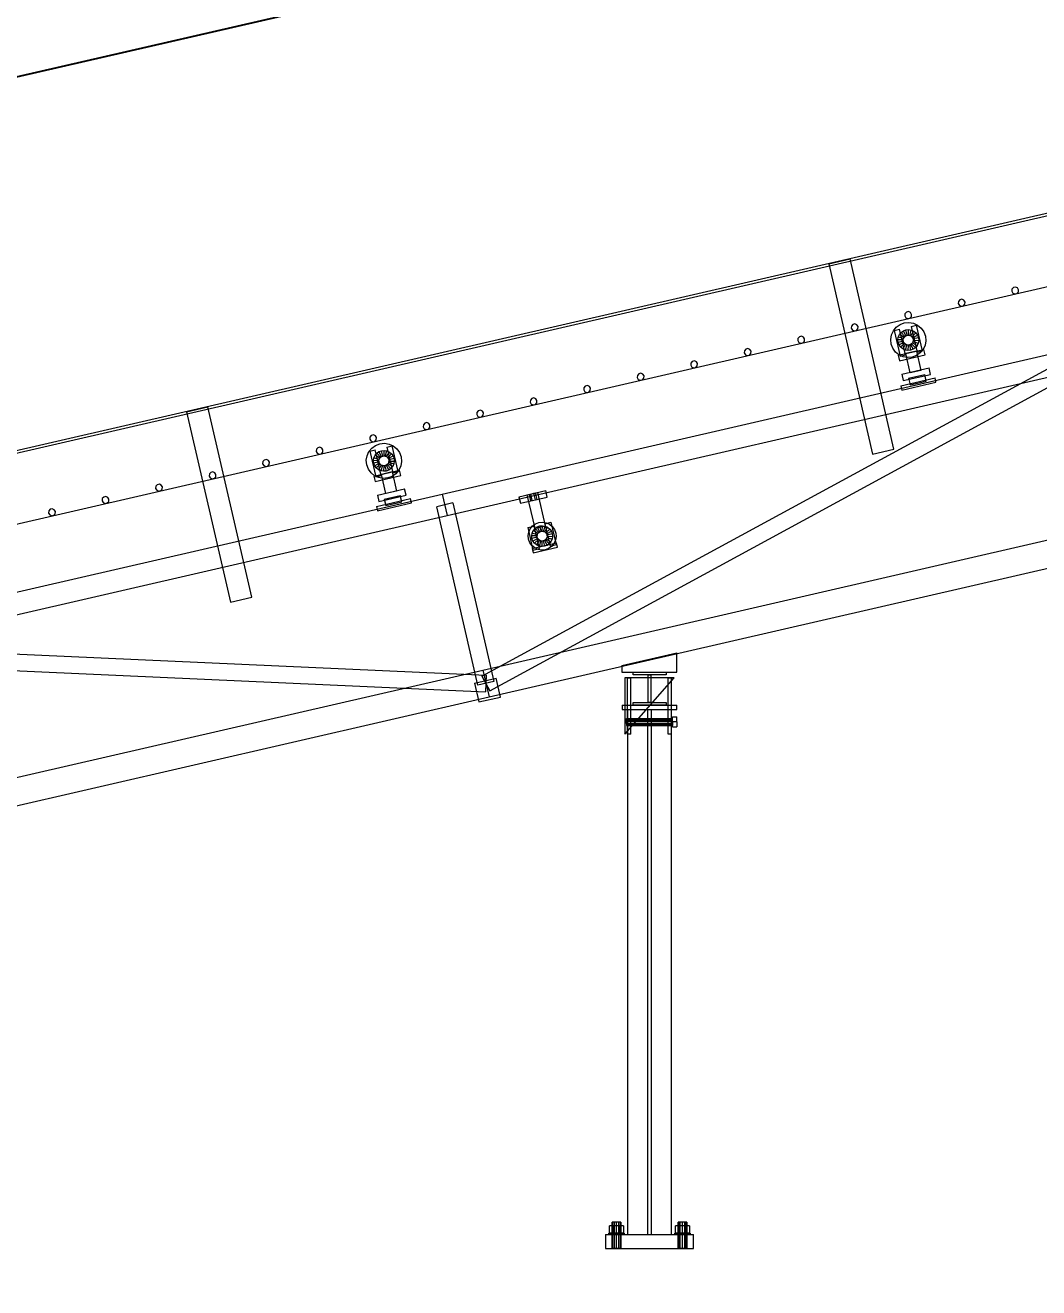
# Model space of a CAD drawing. Header units: millimetres. Extents: x -1970 to 59977, y -50268 to 6837.
# Drawn here: x 29023 to 30869, y -72 to 2229 of the extents above; entities that cross this region are included whole.
import ezdxf

# ---------------------------------------------------------------- set-up
doc = ezdxf.new("R2010")
doc.units = ezdxf.units.MM
doc.layers.add('COTAS_P', color=1, linetype='Continuous', lineweight=0)
doc.layers.add('lateral_C03', color=7, linetype='Continuous', lineweight=0)
doc.dimstyles.new('R19_100', dxfattribs={"dimtxt": 250, "dimasz": 150, "dimexe": 150, "dimexo": 80, "dimgap": 100, "dimtad": 1, "dimtih": 1, "dimtoh": 1, "dimdsep": 46, "dimcen": 0.09, "dimadec": 0, "dimazin": 0, "dimtfac": 1, "dimtdec": 4, "dimtofl": 0, "dimtmove": 0, "dimatfit": 3, "dimfxl": 1, "dimtolj": 1, "dimtzin": 0, "dimarcsym": 0})

# ---------------------------------------------------------------- blocks, each defined once
blk = doc.blocks.new('*D9')
at = {"layer": 'COTAS_P', "color": 0, "lineweight": -2, "transparency": 16777216}
for p, q in [((38921.3, 3578), (38703.4, 4523.2)), ((27384.7, 1760.7), (38591, 4343.3)), ((27422.7, 928), (27204.9, 1873.2))]:
    blk.add_line(p, q, dxfattribs=at)
at = {"layer": 'COTAS_P', "color": 0, "transparency": 16777216}
for points in [[(38585.4, 4367.7), (38596.6, 4319), (38737.1, 4377)], [(27379.1, 1785.1), (27390.3, 1736.3), (27238.5, 1727)]]:
    blk.add_solid(points, dxfattribs=at)
at = {"layer": 'Defpoints', "color": 0, "transparency": 16777216}
for p in [(38737.1, 4377), (38939.3, 3500), (27440.7, 850)]:
    blk.add_point(p, dxfattribs=at)
blk = doc.blocks.new('*D24')
at = {"layer": 'COTAS_P', "color": 0, "lineweight": -2, "transparency": 16777216}
for p, q in [((112.7, -80), (112.7, -2650)), ((59977.3, -80), (59977.3, -2650)), ((262.7, -2500), (59827.3, -2500))]:
    blk.add_line(p, q, dxfattribs=at)
at = {"layer": 'COTAS_P', "color": 0, "transparency": 16777216}
for points in [[(262.7, -2475), (262.7, -2525), (112.7, -2500)], [(59827.3, -2475), (59827.3, -2525), (59977.3, -2500)]]:
    blk.add_solid(points, dxfattribs=at)
at = {"layer": 'Defpoints', "color": 0, "transparency": 16777216}
for p in [(112.7, 0), (59977.3, 0), (59977.3, -2500)]:
    blk.add_point(p, dxfattribs=at)

msp = doc.modelspace()

# ---------------------------------------------------------------- linework, layer by layer
at = {"layer": 'lateral_C03'}
for p, q in [((38691.362, 3685.056), (27582.557, 1124.887)), ((27583.456, 1120.989), (38692.26, 3681.159)), ((27611.752, 998.208), (38720.557, 3558.377)), ((30486.438, 1794.124), (30525.416, 1803.107)), ((30605.365, 1456.201), (30525.416, 1803.107)), ((30486.438, 1794.124), (30566.387, 1447.218)), ((30822.764, 1750.941), (30820.188, 1747.981)), ((30826.589, 1751.823), (30822.764, 1750.941)), ((30830.201, 1750.288), (30826.589, 1751.823)), ((30832.221, 1746.923), (30830.201, 1750.288)), ((30722.743, 1725.523), (30722.399, 1721.613)), ((30725.319, 1728.484), (30722.743, 1725.523)), ((30729.143, 1729.365), (30725.319, 1728.484)), ((30732.755, 1727.83), (30729.143, 1729.365)), ((30734.775, 1724.466), (30732.755, 1727.83)), ((30820.188, 1747.981), (30819.845, 1744.071)), ((30819.845, 1744.071), (30821.865, 1740.706)), ((30821.865, 1740.706), (30825.477, 1739.172)), ((30825.477, 1739.172), (30829.301, 1740.053)), ((30829.301, 1740.053), (30831.877, 1743.014)), ((30831.877, 1743.014), (30832.221, 1746.923)), ((30625.297, 1703.065), (30624.954, 1699.156)), ((30627.873, 1706.026), (30625.297, 1703.065)), ((30631.697, 1706.908), (30627.873, 1706.026)), ((30635.309, 1705.373), (30631.697, 1706.908)), ((30637.329, 1702.008), (30635.309, 1705.373)), ((30722.399, 1721.613), (30724.419, 1718.249)), ((30724.419, 1718.249), (30728.031, 1716.714)), ((30728.031, 1716.714), (30731.855, 1717.595)), ((30731.855, 1717.595), (30734.431, 1720.556)), ((30734.431, 1720.556), (30734.775, 1724.466)), ((30527.852, 1680.608), (30527.508, 1676.698)), ((30530.427, 1683.569), (30527.852, 1680.608)), ((30534.252, 1684.45), (30530.427, 1683.569)), ((30537.864, 1682.915), (30534.252, 1684.45)), ((30539.884, 1679.55), (30537.864, 1682.915)), ((30539.54, 1675.641), (30539.884, 1679.55)), ((30609.542, 1678.531), (30616.345, 1683.379)), ((30616.345, 1683.379), (30624.17, 1686.302)), ((30624.17, 1686.302), (30632.486, 1687.099)), ((30624.954, 1699.156), (30626.974, 1695.791)), ((30626.974, 1695.791), (30630.586, 1694.256)), ((30630.586, 1694.256), (30634.41, 1695.138)), ((30632.486, 1687.099), (30640.725, 1685.717)), ((30634.41, 1695.138), (30636.986, 1698.098)), ((30636.911, 1680.002), (30646.655, 1682.248)), ((30636.911, 1680.002), (30647.69, 1633.228)), ((30636.986, 1698.098), (30637.329, 1702.008)), ((30640.725, 1685.717), (30648.325, 1682.25)), ((30657.435, 1635.474), (30646.655, 1682.248)), ((30648.325, 1682.25), (30654.769, 1676.934)), ((30430.406, 1658.15), (30430.062, 1654.241)), ((30432.982, 1661.111), (30430.406, 1658.15)), ((30436.806, 1661.992), (30432.982, 1661.111)), ((30440.418, 1660.457), (30436.806, 1661.992)), ((30442.438, 1657.093), (30440.418, 1660.457)), ((30442.094, 1653.183), (30442.438, 1657.093)), ((30527.508, 1676.698), (30529.528, 1673.333)), ((30529.528, 1673.333), (30533.14, 1671.799)), ((30533.14, 1671.799), (30536.964, 1672.68)), ((30536.964, 1672.68), (30539.54, 1675.641)), ((30599.377, 1656.248), (30600.759, 1664.487)), ((30600.759, 1664.487), (30604.226, 1672.087)), ((30604.226, 1672.087), (30609.542, 1678.531)), ((30605.728, 1672.815), (30615.473, 1675.061)), ((30605.728, 1672.815), (30616.508, 1626.041)), ((30612.369, 1655.789), (30613.189, 1660.681)), ((30613.189, 1660.681), (30615.248, 1665.194)), ((30622.751, 1657.754), (30613.189, 1660.681)), ((30615.248, 1665.194), (30618.404, 1669.02)), ((30623.726, 1659.891), (30615.248, 1665.194)), ((30626.252, 1628.287), (30615.473, 1675.061)), ((30618.404, 1669.02), (30622.443, 1671.898)), ((30625.221, 1661.704), (30618.404, 1669.02)), ((30622.362, 1655.437), (30622.751, 1657.754)), ((30622.443, 1671.898), (30627.09, 1673.634)), ((30627.135, 1663.067), (30622.443, 1671.898)), ((30622.751, 1657.754), (30623.726, 1659.891)), ((30623.726, 1659.891), (30625.221, 1661.704)), ((30625.221, 1661.704), (30627.135, 1663.067)), ((30627.09, 1673.634), (30632.027, 1674.107)), ((30629.336, 1663.889), (30627.09, 1673.634)), ((30627.135, 1663.067), (30629.336, 1663.889)), ((30629.336, 1663.889), (30631.674, 1664.113)), ((30631.674, 1664.113), (30632.027, 1674.107)), ((30631.674, 1664.113), (30633.991, 1663.725)), ((30632.027, 1674.107), (30636.919, 1673.287)), ((30633.991, 1663.725), (30636.919, 1673.287)), ((30633.991, 1663.725), (30636.129, 1662.75)), ((30636.129, 1662.75), (30641.432, 1671.228)), ((30636.129, 1662.75), (30637.941, 1661.254)), ((30636.919, 1673.287), (30641.432, 1671.228)), ((30637.941, 1661.254), (30645.258, 1668.072)), ((30637.941, 1661.254), (30639.305, 1659.341)), ((30639.305, 1659.341), (30648.136, 1664.032)), ((30639.305, 1659.341), (30640.127, 1657.14)), ((30649.872, 1659.386), (30640.127, 1657.14)), ((30640.127, 1657.14), (30640.351, 1654.801)), ((30641.432, 1671.228), (30645.258, 1668.072)), ((30645.258, 1668.072), (30648.136, 1664.032)), ((30648.136, 1664.032), (30649.872, 1659.386)), ((30649.872, 1659.386), (30650.345, 1654.449)), ((30654.769, 1676.934), (30659.617, 1670.131)), ((30659.617, 1670.131), (30662.539, 1662.305)), ((30662.539, 1662.305), (30663.337, 1653.99)), ((29782.73, 1374.366), (30952.078, 1643.858)), ((29855.066, 1042.587), (30949.405, 1637.547)), ((30332.96, 1635.692), (30332.617, 1631.783)), ((30335.536, 1638.653), (30332.96, 1635.692)), ((30339.36, 1639.535), (30335.536, 1638.653)), ((30342.972, 1638), (30339.36, 1639.535)), ((30344.992, 1634.635), (30342.972, 1638)), ((30344.649, 1630.726), (30344.992, 1634.635)), ((30430.062, 1654.241), (30432.082, 1650.876)), ((30432.082, 1650.876), (30435.694, 1649.341)), ((30435.694, 1649.341), (30439.519, 1650.222)), ((30439.519, 1650.222), (30442.094, 1653.183)), ((30600.174, 1647.933), (30599.377, 1656.248)), ((30603.097, 1640.107), (30600.174, 1647.933)), ((30607.945, 1633.304), (30603.097, 1640.107)), ((30622.362, 1655.437), (30612.369, 1655.789)), ((30612.842, 1650.852), (30612.369, 1655.789)), ((30622.587, 1653.098), (30612.842, 1650.852)), ((30614.577, 1646.205), (30612.842, 1650.852)), ((30613.135, 1627.317), (30659.909, 1638.096)), ((30623.409, 1650.897), (30614.577, 1646.205)), ((30617.456, 1642.166), (30614.577, 1646.205)), ((30624.772, 1648.984), (30617.456, 1642.166)), ((30621.282, 1639.01), (30617.456, 1642.166)), ((30626.585, 1647.488), (30621.282, 1639.01)), ((30625.795, 1636.951), (30621.282, 1639.01)), ((30622.587, 1653.098), (30622.362, 1655.437)), ((30623.409, 1650.897), (30622.587, 1653.098)), ((30624.772, 1648.984), (30623.409, 1650.897)), ((30626.585, 1647.488), (30624.772, 1648.984)), ((30628.722, 1646.513), (30625.795, 1636.951)), ((30630.686, 1636.131), (30625.795, 1636.951)), ((30628.722, 1646.513), (30626.585, 1647.488)), ((30646.267, 1634.952), (30626.778, 1630.461)), ((30631.039, 1646.125), (30628.722, 1646.513)), ((30631.039, 1646.125), (30630.686, 1636.131)), ((30635.624, 1636.604), (30630.686, 1636.131)), ((30633.378, 1646.349), (30631.039, 1646.125)), ((30635.579, 1647.171), (30633.378, 1646.349)), ((30633.378, 1646.349), (30635.624, 1636.604)), ((30637.492, 1648.534), (30635.579, 1647.171)), ((30635.579, 1647.171), (30640.27, 1638.34)), ((30640.27, 1638.34), (30635.624, 1636.604)), ((30638.987, 1650.347), (30637.492, 1648.534)), ((30637.492, 1648.534), (30644.309, 1641.218)), ((30639.963, 1652.484), (30638.987, 1650.347)), ((30638.987, 1650.347), (30647.466, 1645.044)), ((30640.351, 1654.801), (30639.963, 1652.484)), ((30639.963, 1652.484), (30649.524, 1649.557)), ((30644.309, 1641.218), (30640.27, 1638.34)), ((30640.351, 1654.801), (30650.345, 1654.449)), ((30647.466, 1645.044), (30644.309, 1641.218)), ((30646.267, 1634.952), (30654.351, 1599.872)), ((30649.524, 1649.557), (30647.466, 1645.044)), ((30647.69, 1633.228), (30657.435, 1635.474)), ((30650.345, 1654.449), (30649.524, 1649.557)), ((30658.488, 1638.151), (30653.172, 1631.707)), ((30661.955, 1645.751), (30658.488, 1638.151)), ((30662.155, 1628.352), (30659.909, 1638.096)), ((30663.337, 1653.99), (30661.955, 1645.751)), ((29869.395, 1016.23), (30963.734, 1611.19)), ((30235.515, 1613.235), (30235.171, 1609.325)), ((30238.09, 1616.196), (30235.515, 1613.235)), ((30241.915, 1617.077), (30238.09, 1616.196)), ((30245.527, 1615.542), (30241.915, 1617.077)), ((30247.547, 1612.177), (30245.527, 1615.542)), ((30247.203, 1608.268), (30247.547, 1612.177)), ((30332.617, 1631.783), (30334.637, 1628.418)), ((30334.637, 1628.418), (30338.249, 1626.883)), ((30338.249, 1626.883), (30342.073, 1627.765)), ((30342.073, 1627.765), (30344.649, 1630.726)), ((30614.389, 1627.988), (30607.945, 1633.304)), ((30613.135, 1627.317), (30615.381, 1617.572)), ((30621.989, 1624.521), (30614.389, 1627.988)), ((30615.381, 1617.572), (30662.155, 1628.352)), ((30616.508, 1626.041), (30626.252, 1628.287)), ((30630.228, 1623.139), (30621.989, 1624.521)), ((30634.862, 1595.38), (30626.778, 1630.461)), ((30638.543, 1623.936), (30630.228, 1623.139)), ((30646.369, 1626.859), (30638.543, 1623.936)), ((30653.172, 1631.707), (30646.369, 1626.859)), ((29791.713, 1335.388), (30961.061, 1604.879)), ((30138.069, 1590.777), (30137.725, 1586.868)), ((30140.645, 1593.738), (30138.069, 1590.777)), ((30144.469, 1594.619), (30140.645, 1593.738)), ((30148.081, 1593.085), (30144.469, 1594.619)), ((30150.101, 1589.72), (30148.081, 1593.085)), ((30149.757, 1585.81), (30150.101, 1589.72)), ((30235.171, 1609.325), (30237.191, 1605.961)), ((30237.191, 1605.961), (30240.803, 1604.426)), ((30240.803, 1604.426), (30244.627, 1605.307)), ((30244.627, 1605.307), (30247.203, 1608.268)), ((30619.631, 1592.896), (30669.133, 1604.305)), ((30619.631, 1592.896), (30622.326, 1581.203)), ((30622.326, 1581.203), (30671.828, 1592.611)), ((30632.011, 1585.487), (30661.245, 1592.225)), ((30654.351, 1599.872), (30634.862, 1595.38)), ((30663.94, 1580.531), (30661.245, 1592.225)), ((30671.828, 1592.611), (30669.133, 1604.305)), ((30040.623, 1568.32), (30040.28, 1564.41)), ((30040.28, 1564.41), (30042.3, 1561.045)), ((30043.199, 1571.28), (30040.623, 1568.32)), ((30047.023, 1572.162), (30043.199, 1571.28)), ((30050.635, 1570.627), (30047.023, 1572.162)), ((30052.655, 1567.262), (30050.635, 1570.627)), ((30052.312, 1563.353), (30052.655, 1567.262)), ((30137.725, 1586.868), (30139.745, 1583.503)), ((30139.745, 1583.503), (30143.357, 1581.968)), ((30143.357, 1581.968), (30147.182, 1582.849)), ((30147.182, 1582.849), (30149.757, 1585.81)), ((30617.691, 1571.925), (30680.056, 1586.298)), ((30617.691, 1571.925), (30619.488, 1564.129)), ((30619.488, 1564.129), (30681.853, 1578.502)), ((30632.011, 1585.487), (30634.706, 1573.794)), ((30634.706, 1573.794), (30663.94, 1580.531)), ((30681.853, 1578.502), (30680.056, 1586.298)), ((29943.178, 1545.862), (29942.834, 1541.952)), ((29942.834, 1541.952), (29944.854, 1538.588)), ((29945.753, 1548.823), (29943.178, 1545.862)), ((29949.578, 1549.704), (29945.753, 1548.823)), ((29953.19, 1548.169), (29949.578, 1549.704)), ((29955.21, 1544.805), (29953.19, 1548.169)), ((29954.866, 1540.895), (29955.21, 1544.805)), ((30042.3, 1561.045), (30045.912, 1559.51)), ((30045.912, 1559.51), (30049.736, 1560.392)), ((30049.736, 1560.392), (30052.312, 1563.353)), ((29317.09, 1524.633), (29356.068, 1533.616)), ((29317.09, 1524.633), (29397.039, 1177.726)), ((29436.017, 1186.709), (29356.068, 1533.616)), ((29845.732, 1523.404), (29845.388, 1519.495)), ((29845.388, 1519.495), (29847.408, 1516.13)), ((29848.308, 1526.365), (29845.732, 1523.404)), ((29852.132, 1527.246), (29848.308, 1526.365)), ((29855.744, 1525.712), (29852.132, 1527.246)), ((29854.845, 1515.477), (29857.42, 1518.437)), ((29857.764, 1522.347), (29855.744, 1525.712)), ((29857.42, 1518.437), (29857.764, 1522.347)), ((29944.854, 1538.588), (29948.466, 1537.053)), ((29948.466, 1537.053), (29952.29, 1537.934)), ((29952.29, 1537.934), (29954.866, 1540.895)), ((29748.286, 1500.947), (29747.943, 1497.037)), ((29747.943, 1497.037), (29749.963, 1493.672)), ((29750.862, 1503.908), (29748.286, 1500.947)), ((29754.686, 1504.789), (29750.862, 1503.908)), ((29758.298, 1503.254), (29754.686, 1504.789)), ((29757.399, 1493.019), (29759.975, 1495.98)), ((29760.318, 1499.889), (29758.298, 1503.254)), ((29759.975, 1495.98), (29760.318, 1499.889)), ((29847.408, 1516.13), (29851.02, 1514.595)), ((29851.02, 1514.595), (29854.845, 1515.477)), ((29650.841, 1478.489), (29650.497, 1474.58)), ((29650.497, 1474.58), (29652.517, 1471.215)), ((29653.417, 1481.45), (29650.841, 1478.489)), ((29657.241, 1482.331), (29653.417, 1481.45)), ((29660.853, 1480.796), (29657.241, 1482.331)), ((29659.953, 1470.561), (29662.529, 1473.522)), ((29662.873, 1477.432), (29660.853, 1480.796)), ((29662.529, 1473.522), (29662.873, 1477.432)), ((29749.963, 1493.672), (29753.575, 1492.138)), ((29753.575, 1492.138), (29757.399, 1493.019)), ((29553.395, 1456.031), (29553.051, 1452.122)), ((29553.051, 1452.122), (29555.071, 1448.757)), ((29555.971, 1458.992), (29553.395, 1456.031)), ((29559.795, 1459.874), (29555.971, 1458.992)), ((29563.407, 1458.339), (29559.795, 1459.874)), ((29562.508, 1448.104), (29565.084, 1451.065)), ((29565.427, 1454.974), (29563.407, 1458.339)), ((29565.084, 1451.065), (29565.427, 1454.974)), ((29645.791, 1444.402), (29649.258, 1452.002)), ((29649.258, 1452.002), (29654.575, 1458.446)), ((29650.761, 1452.731), (29660.505, 1454.976)), ((29650.761, 1452.731), (29661.54, 1405.957)), ((29652.517, 1471.215), (29656.129, 1469.68)), ((29654.575, 1458.446), (29661.377, 1463.294)), ((29656.129, 1469.68), (29659.953, 1470.561)), ((29671.285, 1408.202), (29660.505, 1454.976)), ((29661.377, 1463.294), (29669.203, 1466.217)), ((29663.437, 1448.935), (29667.476, 1451.814)), ((29667.476, 1451.814), (29672.123, 1453.549)), ((29672.167, 1442.982), (29667.476, 1451.814)), ((29669.203, 1466.217), (29677.519, 1467.014)), ((29672.123, 1453.549), (29677.06, 1454.022)), ((29674.368, 1443.804), (29672.123, 1453.549)), ((29676.707, 1444.029), (29677.06, 1454.022)), ((29677.06, 1454.022), (29681.952, 1453.202)), ((29677.519, 1467.014), (29685.757, 1465.632)), ((29679.024, 1443.64), (29681.952, 1453.202)), ((29681.162, 1442.665), (29686.464, 1451.143)), ((29681.943, 1459.917), (29691.688, 1462.163)), ((29681.943, 1459.917), (29692.723, 1413.143)), ((29681.952, 1453.202), (29686.464, 1451.143)), ((29685.757, 1465.632), (29693.357, 1462.165)), ((29686.464, 1451.143), (29690.29, 1447.987)), ((29702.467, 1415.389), (29691.688, 1462.163)), ((29693.357, 1462.165), (29699.801, 1456.849)), ((29699.801, 1456.849), (29704.65, 1450.046)), ((29704.65, 1450.046), (29707.572, 1442.221)), ((30566.387, 1447.218), (30605.365, 1456.201)), ((29455.949, 1433.574), (29455.606, 1429.664)), ((29455.606, 1429.664), (29457.626, 1426.3)), ((29458.525, 1436.535), (29455.949, 1433.574)), ((29462.35, 1437.416), (29458.525, 1436.535)), ((29465.961, 1435.881), (29462.35, 1437.416)), ((29465.062, 1425.646), (29467.638, 1428.607)), ((29467.981, 1432.516), (29465.961, 1435.881)), ((29467.638, 1428.607), (29467.981, 1432.516)), ((29555.071, 1448.757), (29558.683, 1447.222)), ((29558.683, 1447.222), (29562.508, 1448.104)), ((29644.409, 1436.163), (29645.791, 1444.402)), ((29645.207, 1427.848), (29644.409, 1436.163)), ((29648.129, 1420.022), (29645.207, 1427.848)), ((29657.401, 1435.705), (29658.222, 1440.596)), ((29667.395, 1435.352), (29657.401, 1435.705)), ((29657.875, 1430.767), (29657.401, 1435.705)), ((29667.619, 1433.013), (29657.875, 1430.767)), ((29659.61, 1426.121), (29657.875, 1430.767)), ((29658.222, 1440.596), (29660.28, 1445.109)), ((29667.784, 1437.669), (29658.222, 1440.596)), ((29668.441, 1430.812), (29659.61, 1426.121)), ((29660.28, 1445.109), (29663.437, 1448.935)), ((29668.759, 1439.806), (29660.28, 1445.109)), ((29669.805, 1428.899), (29662.489, 1422.082)), ((29670.254, 1441.619), (29663.437, 1448.935)), ((29671.617, 1427.404), (29666.315, 1418.925)), ((29667.395, 1435.352), (29667.784, 1437.669)), ((29667.619, 1433.013), (29667.395, 1435.352)), ((29668.441, 1430.812), (29667.619, 1433.013)), ((29667.784, 1437.669), (29668.759, 1439.806)), ((29669.805, 1428.899), (29668.441, 1430.812)), ((29668.759, 1439.806), (29670.254, 1441.619)), ((29671.617, 1427.404), (29669.805, 1428.899)), ((29670.254, 1441.619), (29672.167, 1442.982)), ((29673.755, 1426.428), (29670.827, 1416.867)), ((29673.755, 1426.428), (29671.617, 1427.404)), ((29672.167, 1442.982), (29674.368, 1443.804)), ((29676.072, 1426.04), (29673.755, 1426.428)), ((29674.368, 1443.804), (29676.707, 1444.029)), ((29676.707, 1444.029), (29679.024, 1443.64)), ((29680.612, 1427.086), (29678.411, 1426.264)), ((29679.024, 1443.64), (29681.162, 1442.665)), ((29682.525, 1428.45), (29680.612, 1427.086)), ((29680.612, 1427.086), (29685.303, 1418.255)), ((29681.162, 1442.665), (29682.974, 1441.17)), ((29684.02, 1430.262), (29682.525, 1428.45)), ((29682.525, 1428.45), (29689.342, 1421.134)), ((29682.974, 1441.17), (29690.29, 1447.987)), ((29682.974, 1441.17), (29684.338, 1439.256)), ((29684.995, 1432.4), (29684.02, 1430.262)), ((29684.02, 1430.262), (29692.498, 1424.96)), ((29684.338, 1439.256), (29693.169, 1443.948)), ((29684.338, 1439.256), (29685.16, 1437.055)), ((29685.384, 1434.717), (29684.995, 1432.4)), ((29684.995, 1432.4), (29694.557, 1429.472)), ((29694.904, 1439.301), (29685.16, 1437.055)), ((29685.16, 1437.055), (29685.384, 1434.717)), ((29685.384, 1434.717), (29695.378, 1434.364)), ((29690.29, 1447.987), (29693.169, 1443.948)), ((29694.557, 1429.472), (29692.498, 1424.96)), ((29693.169, 1443.948), (29694.904, 1439.301)), ((29695.378, 1434.364), (29694.557, 1429.472)), ((29694.904, 1439.301), (29695.378, 1434.364)), ((29708.37, 1433.905), (29706.988, 1425.667)), ((29707.572, 1442.221), (29708.37, 1433.905)), ((29358.504, 1411.116), (29358.16, 1407.207)), ((29358.16, 1407.207), (29360.18, 1403.842)), ((29361.08, 1414.077), (29358.504, 1411.116)), ((29360.18, 1403.842), (29363.792, 1402.307)), ((29364.904, 1414.958), (29361.08, 1414.077)), ((29368.516, 1413.424), (29364.904, 1414.958)), ((29367.616, 1403.188), (29370.192, 1406.149)), ((29370.536, 1410.059), (29368.516, 1413.424)), ((29370.192, 1406.149), (29370.536, 1410.059)), ((29457.626, 1426.3), (29461.238, 1424.765)), ((29461.238, 1424.765), (29465.062, 1425.646)), ((29652.978, 1413.219), (29648.129, 1420.022)), ((29659.422, 1407.903), (29652.978, 1413.219)), ((29658.168, 1407.232), (29704.942, 1418.012)), ((29658.168, 1407.232), (29660.414, 1397.487)), ((29667.022, 1404.436), (29659.422, 1407.903)), ((29662.489, 1422.082), (29659.61, 1426.121)), ((29660.414, 1397.487), (29707.187, 1408.267)), ((29661.54, 1405.957), (29671.285, 1408.202)), ((29666.315, 1418.925), (29662.489, 1422.082)), ((29670.827, 1416.867), (29666.315, 1418.925)), ((29675.26, 1403.054), (29667.022, 1404.436)), ((29675.719, 1416.046), (29670.827, 1416.867)), ((29691.299, 1414.867), (29671.81, 1410.376)), ((29679.895, 1375.296), (29671.81, 1410.376)), ((29683.576, 1403.852), (29675.26, 1403.054)), ((29676.072, 1426.04), (29675.719, 1416.046)), ((29680.656, 1416.52), (29675.719, 1416.046)), ((29678.411, 1426.264), (29676.072, 1426.04)), ((29678.411, 1426.264), (29680.656, 1416.52)), ((29685.303, 1418.255), (29680.656, 1416.52)), ((29691.402, 1406.774), (29683.576, 1403.852)), ((29689.342, 1421.134), (29685.303, 1418.255)), ((29692.498, 1424.96), (29689.342, 1421.134)), ((29691.299, 1414.867), (29699.384, 1379.787)), ((29698.204, 1411.623), (29691.402, 1406.774)), ((29692.723, 1413.143), (29702.467, 1415.389)), ((29703.52, 1418.066), (29698.204, 1411.623)), ((29706.988, 1425.667), (29703.52, 1418.066)), ((29707.187, 1408.267), (29704.942, 1418.012)), ((29261.058, 1388.658), (29260.715, 1384.749)), ((29260.715, 1384.749), (29262.735, 1381.384)), ((29263.634, 1391.619), (29261.058, 1388.658)), ((29262.735, 1381.384), (29266.346, 1379.849)), ((29267.458, 1392.501), (29263.634, 1391.619)), ((29266.346, 1379.849), (29270.171, 1380.731)), ((29271.07, 1390.966), (29267.458, 1392.501)), ((29270.171, 1380.731), (29272.747, 1383.692)), ((29273.09, 1387.601), (29271.07, 1390.966)), ((29272.747, 1383.692), (29273.09, 1387.601)), ((29363.792, 1402.307), (29367.616, 1403.188)), ((29664.664, 1372.812), (29714.166, 1384.22)), ((29716.861, 1372.527), (29714.166, 1384.22)), ((29922.367, 1369.604), (29971.09, 1380.832)), ((29973.784, 1369.139), (29971.09, 1380.832)), ((28613.383, 1104.875), (29782.73, 1374.366)), ((29163.612, 1366.201), (29163.269, 1362.291)), ((29163.269, 1362.291), (29165.289, 1358.927)), ((29166.188, 1369.162), (29163.612, 1366.201)), ((29165.289, 1358.927), (29168.901, 1357.392)), ((29170.013, 1370.043), (29166.188, 1369.162)), ((29168.901, 1357.392), (29172.725, 1358.273)), ((29173.624, 1368.508), (29170.013, 1370.043)), ((29172.725, 1358.273), (29175.301, 1361.234)), ((29175.644, 1365.144), (29173.624, 1368.508)), ((29175.301, 1361.234), (29175.644, 1365.144)), ((29662.724, 1351.84), (29725.089, 1366.213)), ((29664.52, 1344.045), (29726.886, 1358.417)), ((29664.664, 1372.812), (29667.359, 1361.118)), ((29667.359, 1361.118), (29716.861, 1372.527)), ((29677.044, 1365.403), (29706.277, 1372.14)), ((29677.044, 1365.403), (29679.739, 1353.709)), ((29679.739, 1353.709), (29708.972, 1360.446)), ((29699.384, 1379.787), (29679.895, 1375.296)), ((29708.972, 1360.446), (29706.277, 1372.14)), ((29726.886, 1358.417), (29725.089, 1366.213)), ((29801.839, 1358.246), (29772.605, 1351.508)), ((29782.73, 1374.366), (29791.713, 1335.388)), ((29801.839, 1358.246), (29876.847, 1032.777)), ((29922.367, 1369.604), (29925.062, 1357.91)), ((29925.062, 1357.91), (29973.784, 1369.139)), ((29936.984, 1372.972), (29956.473, 1377.464)), ((29936.984, 1372.972), (29950.997, 1312.166)), ((29940.881, 1373.871), (29943.805, 1374.544)), ((29940.881, 1373.871), (29943.576, 1362.177)), ((29946.5, 1362.851), (29943.576, 1362.177)), ((29943.805, 1374.544), (29949.652, 1375.892)), ((29946.5, 1362.851), (29943.805, 1374.544)), ((29946.5, 1362.851), (29952.346, 1364.198)), ((29949.652, 1375.892), (29952.575, 1376.565)), ((29952.346, 1364.198), (29949.652, 1375.892)), ((29952.346, 1364.198), (29955.27, 1364.872)), ((29955.27, 1364.872), (29952.575, 1376.565)), ((29970.486, 1316.658), (29956.473, 1377.464)), ((28622.366, 1065.896), (29791.713, 1335.388)), ((29066.167, 1343.743), (29065.823, 1339.834)), ((29065.823, 1339.834), (29067.843, 1336.469)), ((29068.743, 1346.704), (29066.167, 1343.743)), ((29067.843, 1336.469), (29071.455, 1334.934)), ((29072.567, 1347.585), (29068.743, 1346.704)), ((29071.455, 1334.934), (29075.279, 1335.816)), ((29076.179, 1346.051), (29072.567, 1347.585)), ((29075.279, 1335.816), (29077.855, 1338.776)), ((29078.199, 1342.686), (29076.179, 1346.051)), ((29077.855, 1338.776), (29078.199, 1342.686)), ((29662.724, 1351.84), (29664.52, 1344.045)), ((29847.614, 1026.04), (29772.605, 1351.508)), ((29856.616, 1053.77), (31025.964, 1323.262)), ((29938.405, 1313.369), (29950.099, 1316.064)), ((29938.405, 1313.369), (29947.838, 1272.442)), ((29940.272, 1305.282), (29943.024, 1311.314)), ((29943.024, 1311.314), (29947.244, 1316.429)), ((29947.244, 1316.429), (29952.644, 1320.278)), ((29948.45, 1307.921), (29951.607, 1311.747)), ((29959.531, 1275.137), (29950.099, 1316.064)), ((29950.997, 1312.166), (29970.486, 1316.658)), ((29951.607, 1311.747), (29955.646, 1314.626)), ((29958.424, 1304.431), (29951.607, 1311.747)), ((29952.644, 1320.278), (29958.855, 1322.597)), ((29955.646, 1314.626), (29960.293, 1316.361)), ((29960.337, 1305.794), (29955.646, 1314.626)), ((29958.855, 1322.597), (29965.456, 1323.23)), ((29960.293, 1316.361), (29965.23, 1316.834)), ((29962.538, 1306.616), (29960.293, 1316.361)), ((29964.877, 1306.841), (29965.23, 1316.834)), ((29965.23, 1316.834), (29970.122, 1316.014)), ((29965.456, 1323.23), (29971.995, 1322.133)), ((29967.194, 1306.452), (29970.122, 1316.014)), ((29969.332, 1305.477), (29974.634, 1313.955)), ((29969.588, 1320.555), (29981.281, 1323.25)), ((29969.588, 1320.555), (29979.02, 1279.628)), ((29970.122, 1316.014), (29974.634, 1313.955)), ((29971.995, 1322.133), (29978.028, 1319.381)), ((29974.634, 1313.955), (29978.46, 1310.799)), ((29978.028, 1319.381), (29983.143, 1315.162)), ((29990.714, 1282.323), (29981.281, 1323.25)), ((29983.143, 1315.162), (29986.991, 1309.762)), ((29939.175, 1298.742), (29940.272, 1305.282)), ((29939.808, 1292.142), (29939.175, 1298.742)), ((29942.128, 1285.93), (29939.808, 1292.142)), ((29945.571, 1298.517), (29946.392, 1303.408)), ((29955.565, 1298.164), (29945.571, 1298.517)), ((29946.045, 1293.579), (29945.571, 1298.517)), ((29955.789, 1295.825), (29946.045, 1293.579)), ((29947.78, 1288.933), (29946.045, 1293.579)), ((29946.392, 1303.408), (29948.45, 1307.921)), ((29955.954, 1300.481), (29946.392, 1303.408)), ((29956.611, 1293.624), (29947.78, 1288.933)), ((29950.659, 1284.894), (29947.78, 1288.933)), ((29956.929, 1302.618), (29948.45, 1307.921)), ((29957.975, 1291.711), (29950.659, 1284.894)), ((29959.787, 1290.216), (29954.485, 1281.737)), ((29955.565, 1298.164), (29955.954, 1300.481)), ((29955.789, 1295.825), (29955.565, 1298.164)), ((29956.611, 1293.624), (29955.789, 1295.825)), ((29955.954, 1300.481), (29956.929, 1302.618)), ((29957.975, 1291.711), (29956.611, 1293.624)), ((29956.929, 1302.618), (29958.424, 1304.431)), ((29959.787, 1290.216), (29957.975, 1291.711)), ((29958.424, 1304.431), (29960.337, 1305.794)), ((29961.925, 1289.24), (29958.997, 1279.678)), ((29961.925, 1289.24), (29959.787, 1290.216)), ((29960.337, 1305.794), (29962.538, 1306.616)), ((29964.242, 1288.852), (29961.925, 1289.24)), ((29962.538, 1306.616), (29964.877, 1306.841)), ((29964.242, 1288.852), (29963.889, 1278.858)), ((29966.581, 1289.076), (29964.242, 1288.852)), ((29964.877, 1306.841), (29967.194, 1306.452)), ((29968.782, 1289.898), (29966.581, 1289.076)), ((29966.581, 1289.076), (29968.826, 1279.331)), ((29967.194, 1306.452), (29969.332, 1305.477)), ((29970.695, 1291.262), (29968.782, 1289.898)), ((29968.782, 1289.898), (29973.473, 1281.067)), ((29969.332, 1305.477), (29971.144, 1303.982)), ((29972.19, 1293.074), (29970.695, 1291.262)), ((29970.695, 1291.262), (29977.512, 1283.945)), ((29971.144, 1303.982), (29978.46, 1310.799)), ((29971.144, 1303.982), (29972.508, 1302.068)), ((29973.165, 1295.211), (29972.19, 1293.074)), ((29972.19, 1293.074), (29980.669, 1287.771)), ((29972.508, 1302.068), (29981.339, 1306.76)), ((29972.508, 1302.068), (29973.33, 1299.867)), ((29973.554, 1297.529), (29973.165, 1295.211)), ((29973.165, 1295.211), (29982.727, 1292.284)), ((29983.074, 1302.113), (29973.33, 1299.867)), ((29973.33, 1299.867), (29973.554, 1297.529)), ((29973.554, 1297.529), (29983.548, 1297.176)), ((29978.46, 1310.799), (29981.339, 1306.76)), ((29982.727, 1292.284), (29980.669, 1287.771)), ((29981.339, 1306.76), (29983.074, 1302.113)), ((29983.548, 1297.176), (29982.727, 1292.284)), ((29983.074, 1302.113), (29983.548, 1297.176)), ((29988.847, 1290.411), (29986.095, 1284.378)), ((29986.991, 1309.762), (29989.311, 1303.55)), ((29989.944, 1296.95), (29988.847, 1290.411)), ((29989.311, 1303.55), (29989.944, 1296.95)), ((29867.845, 1005.047), (31037.193, 1274.539)), ((29945.976, 1280.531), (29942.128, 1285.93)), ((29951.091, 1276.311), (29945.976, 1280.531)), ((29946.189, 1275.141), (29991.014, 1285.471)), ((29946.189, 1275.141), (29947.986, 1267.345)), ((29947.838, 1272.442), (29959.531, 1275.137)), ((29947.986, 1267.345), (29992.811, 1277.676)), ((29954.485, 1281.737), (29950.659, 1284.894)), ((29957.124, 1273.559), (29951.091, 1276.311)), ((29958.997, 1279.678), (29954.485, 1281.737)), ((29963.663, 1272.462), (29957.124, 1273.559)), ((29963.889, 1278.858), (29958.997, 1279.678)), ((29970.264, 1273.095), (29963.663, 1272.462)), ((29968.826, 1279.331), (29963.889, 1278.858)), ((29973.473, 1281.067), (29968.826, 1279.331)), ((29976.475, 1275.415), (29970.264, 1273.095)), ((29977.512, 1283.945), (29973.473, 1281.067)), ((29981.875, 1279.263), (29976.475, 1275.415)), ((29980.669, 1287.771), (29977.512, 1283.945)), ((29979.02, 1279.628), (29990.714, 1282.323)), ((29986.095, 1284.378), (29981.875, 1279.263)), ((29992.811, 1277.676), (29991.014, 1285.471)), ((29397.039, 1177.726), (29436.017, 1186.709)), ((28618.548, 1100.37), (29862.904, 1044.393)), ((30109.957, 1061.871), (30209.957, 1084.918)), ((30209.957, 1049.871), (30209.957, 1084.918)), ((28617.2, 1070.401), (29861.556, 1014.424)), ((30109.957, 1061.871), (30109.957, 1049.871)), ((28687.268, 784.278), (29856.616, 1053.77)), ((29841.618, 1029.789), (29880.597, 1038.772)), ((29855.066, 1042.587), (29869.395, 1016.23)), ((29856.616, 1053.77), (29867.845, 1005.047)), ((29862.904, 1044.393), (29861.556, 1014.424)), ((29888.457, 1004.666), (29880.597, 1038.772)), ((30109.957, 1049.871), (30209.957, 1049.871)), ((30115.182, 936.871), (30205.182, 1039.871)), ((30205.182, 1039.871), (30115.182, 1039.871)), ((30115.182, 1039.871), (30115.182, 936.871)), ((30120.182, 936.871), (30120.182, 1039.871)), ((30120.182, 1039.871), (30126.182, 1039.871)), ((30126.182, 936.871), (30126.182, 1039.871)), ((30130.182, 1044.871), (30130.182, 1049.871)), ((30130.182, 1049.871), (30190.182, 1049.871)), ((30190.182, 1044.871), (30130.182, 1044.871)), ((30157.682, 994.871), (30157.682, 1044.871)), ((30157.682, 1044.871), (30162.682, 1044.871)), ((30162.682, 1044.871), (30162.682, 994.871)), ((30190.182, 1049.871), (30190.182, 1044.871)), ((30194.182, 936.871), (30194.182, 1039.871)), ((30194.182, 1039.871), (30200.182, 1039.871)), ((30200.182, 936.871), (30200.182, 1039.871)), ((29841.618, 1029.789), (29849.479, 995.683)), ((29876.847, 1032.777), (29847.614, 1026.04)), ((28698.497, 735.556), (29867.845, 1005.047)), ((29849.479, 995.683), (29888.457, 1004.666)), ((30110.182, 989.871), (30210.182, 989.871)), ((30110.182, 989.871), (30110.182, 981.871)), ((30130.182, 989.871), (30130.182, 994.871)), ((30130.182, 994.871), (30190.182, 994.871)), ((30190.182, 989.871), (30130.182, 989.871)), ((30162.682, 994.871), (30157.682, 994.871)), ((30190.182, 994.871), (30190.182, 989.871)), ((30210.182, 981.871), (30210.182, 989.871)), ((30110.182, 981.871), (30210.182, 981.871)), ((30120.182, 981.871), (30200.182, 981.871)), ((30120.182, 981.871), (30120.182, 25)), ((30156.682, 981.871), (30163.682, 981.871)), ((30156.682, 981.871), (30156.682, 25)), ((30163.682, 25), (30163.682, 981.871)), ((30200.182, 25), (30200.182, 981.871)), ((30202.182, 959.371), (30202.182, 968.378)), ((30202.182, 968.378), (30210.182, 968.378)), ((30210.182, 959.371), (30210.182, 968.378)), ((30118.182, 964.914), (30118.182, 965.771)), ((30118.182, 965.771), (30202.182, 965.771)), ((30118.182, 962.571), (30118.182, 964.914)), ((30118.182, 964.914), (30202.182, 964.914)), ((30118.182, 959.371), (30118.182, 962.571)), ((30118.182, 962.571), (30202.182, 962.571)), ((30118.182, 956.171), (30118.182, 959.371)), ((30202.182, 959.371), (30118.182, 959.371)), ((30118.182, 956.171), (30118.182, 953.829)), ((30118.182, 956.171), (30202.182, 956.171)), ((30118.182, 953.829), (30118.182, 952.971)), ((30118.182, 953.829), (30202.182, 953.829)), ((30118.182, 952.971), (30202.182, 952.971)), ((30202.182, 964.914), (30202.182, 965.771)), ((30202.182, 962.571), (30202.182, 964.914)), ((30202.182, 959.371), (30202.182, 962.571)), ((30202.182, 959.371), (30202.182, 956.171)), ((30202.182, 950.365), (30202.182, 959.371)), ((30210.182, 959.371), (30202.182, 959.371)), ((30202.182, 956.171), (30202.182, 953.829)), ((30202.182, 953.829), (30202.182, 952.971)), ((30202.182, 950.365), (30210.182, 950.365)), ((30210.182, 959.371), (30210.182, 950.365)), ((30126.182, 936.871), (30120.182, 936.871)), ((30200.182, 936.871), (30194.182, 936.871)), ((30093.254, 48), (30092.182, 48)), ((30092.182, 0), (30092.182, 48)), ((30096.182, 48), (30093.254, 48)), ((30093.254, 0), (30093.254, 48)), ((30100.182, 48), (30096.182, 48)), ((30096.182, 0), (30096.182, 48)), ((30104.182, 48), (30100.182, 48)), ((30100.182, 0), (30100.182, 48)), ((30107.11, 48), (30104.182, 48)), ((30104.182, 0), (30104.182, 48)), ((30108.182, 48), (30107.11, 48)), ((30107.11, 0), (30107.11, 48)), ((30108.182, 48), (30108.182, 0)), ((30213.254, 48), (30212.182, 48)), ((30212.182, 0), (30212.182, 48)), ((30216.182, 48), (30213.254, 48)), ((30213.254, 0), (30213.254, 48)), ((30220.182, 48), (30216.182, 48)), ((30216.182, 0), (30216.182, 48)), ((30224.182, 48), (30220.182, 48)), ((30220.182, 0), (30220.182, 48)), ((30227.11, 48), (30224.182, 48)), ((30224.182, 0), (30224.182, 48)), ((30228.182, 48), (30227.11, 48)), ((30227.11, 0), (30227.11, 48)), ((30228.182, 48), (30228.182, 0)), ((30080.182, 25), (30240.182, 25)), ((30080.182, 25), (30080.182, 0)), ((30087.247, 28), (30086.182, 28)), ((30086.182, 25), (30086.182, 28)), ((30087.247, 25), (30086.182, 25)), ((30090.282, 28), (30087.247, 28)), ((30087.247, 25), (30087.247, 28)), ((30090.282, 25), (30087.247, 25)), ((30093.782, 40.8), (30087.382, 40.8)), ((30087.382, 28), (30087.382, 40.8)), ((30093.782, 28), (30087.382, 28)), ((30094.824, 28), (30090.282, 28)), ((30090.282, 25), (30090.282, 28)), ((30094.824, 25), (30090.282, 25)), ((30106.582, 40.8), (30093.782, 40.8)), ((30093.782, 28), (30093.782, 40.8)), ((30106.582, 28), (30093.782, 28)), ((30100.182, 28), (30094.824, 28)), ((30094.824, 25), (30094.824, 28)), ((30100.182, 25), (30094.824, 25)), ((30105.539, 28), (30100.182, 28)), ((30100.182, 25), (30100.182, 28)), ((30105.539, 25), (30100.182, 25)), ((30110.081, 28), (30105.539, 28)), ((30105.539, 25), (30105.539, 28)), ((30110.081, 25), (30105.539, 25)), ((30112.982, 40.8), (30106.582, 40.8)), ((30106.582, 28), (30106.582, 40.8)), ((30106.582, 28), (30112.982, 28)), ((30113.116, 28), (30110.081, 28)), ((30110.081, 25), (30110.081, 28)), ((30113.116, 25), (30110.081, 25)), ((30112.982, 40.8), (30112.982, 28)), ((30114.182, 28), (30113.116, 28)), ((30113.116, 25), (30113.116, 28)), ((30113.116, 25), (30114.182, 25)), ((30114.182, 28), (30114.182, 25)), ((30120.182, 25), (30200.182, 25)), ((30156.682, 25), (30163.682, 25)), ((30207.247, 28), (30206.182, 28)), ((30206.182, 25), (30206.182, 28)), ((30207.247, 25), (30206.182, 25)), ((30210.282, 28), (30207.247, 28)), ((30207.247, 25), (30207.247, 28)), ((30210.282, 25), (30207.247, 25)), ((30213.782, 40.8), (30207.382, 40.8)), ((30207.382, 28), (30207.382, 40.8)), ((30213.782, 28), (30207.382, 28)), ((30214.824, 28), (30210.282, 28)), ((30210.282, 25), (30210.282, 28)), ((30214.824, 25), (30210.282, 25)), ((30226.582, 40.8), (30213.782, 40.8)), ((30213.782, 28), (30213.782, 40.8)), ((30226.582, 28), (30213.782, 28)), ((30220.182, 28), (30214.824, 28)), ((30214.824, 25), (30214.824, 28)), ((30220.182, 25), (30214.824, 25)), ((30225.539, 28), (30220.182, 28)), ((30220.182, 25), (30220.182, 28)), ((30225.539, 25), (30220.182, 25)), ((30230.081, 28), (30225.539, 28)), ((30225.539, 25), (30225.539, 28)), ((30230.081, 25), (30225.539, 25)), ((30232.982, 40.8), (30226.582, 40.8)), ((30226.582, 28), (30226.582, 40.8)), ((30226.582, 28), (30232.982, 28)), ((30233.116, 28), (30230.081, 28)), ((30230.081, 25), (30230.081, 28)), ((30233.116, 25), (30230.081, 25)), ((30232.982, 40.8), (30232.982, 28)), ((30234.182, 28), (30233.116, 28)), ((30233.116, 25), (30233.116, 28)), ((30233.116, 25), (30234.182, 25)), ((30234.182, 28), (30234.182, 25)), ((30240.182, 0), (30240.182, 25)), ((30080.182, 0), (30240.182, 0)), ((30093.254, 0), (30092.182, 0)), ((30096.182, 0), (30093.254, 0)), ((30100.182, 0), (30096.182, 0)), ((30104.182, 0), (30100.182, 0)), ((30107.11, 0), (30104.182, 0)), ((30107.11, 0), (30108.182, 0)), ((30213.254, 0), (30212.182, 0)), ((30216.182, 0), (30213.254, 0)), ((30220.182, 0), (30216.182, 0)), ((30224.182, 0), (30220.182, 0)), ((30227.11, 0), (30224.182, 0)), ((30227.11, 0), (30228.182, 0))]:
    msp.add_line(p, q, dxfattribs=at)

# ---------------------------------------------------------------- dimensions: what is measured, and where the dimension line sits
at = {"layer": 'COTAS_P'}
for p1, p2, distance, picture, middle in [((27440.666, 850), (38939.253, 3500), 900, '*D9', (32987.841, 3052.011)), ((112.7, 0), (59977.253, 0), -2500, '*D24', (30044.976, -2500))]:
    dim = msp.add_aligned_dim(p1=p1, p2=p2, distance=distance, text='<> P', dimstyle='R19_100', dxfattribs=at)
    dim.commit()
    dim.dimension.update_dxf_attribs({"geometry": picture, "text_midpoint": middle})

doc.saveas('drawing.dxf')
